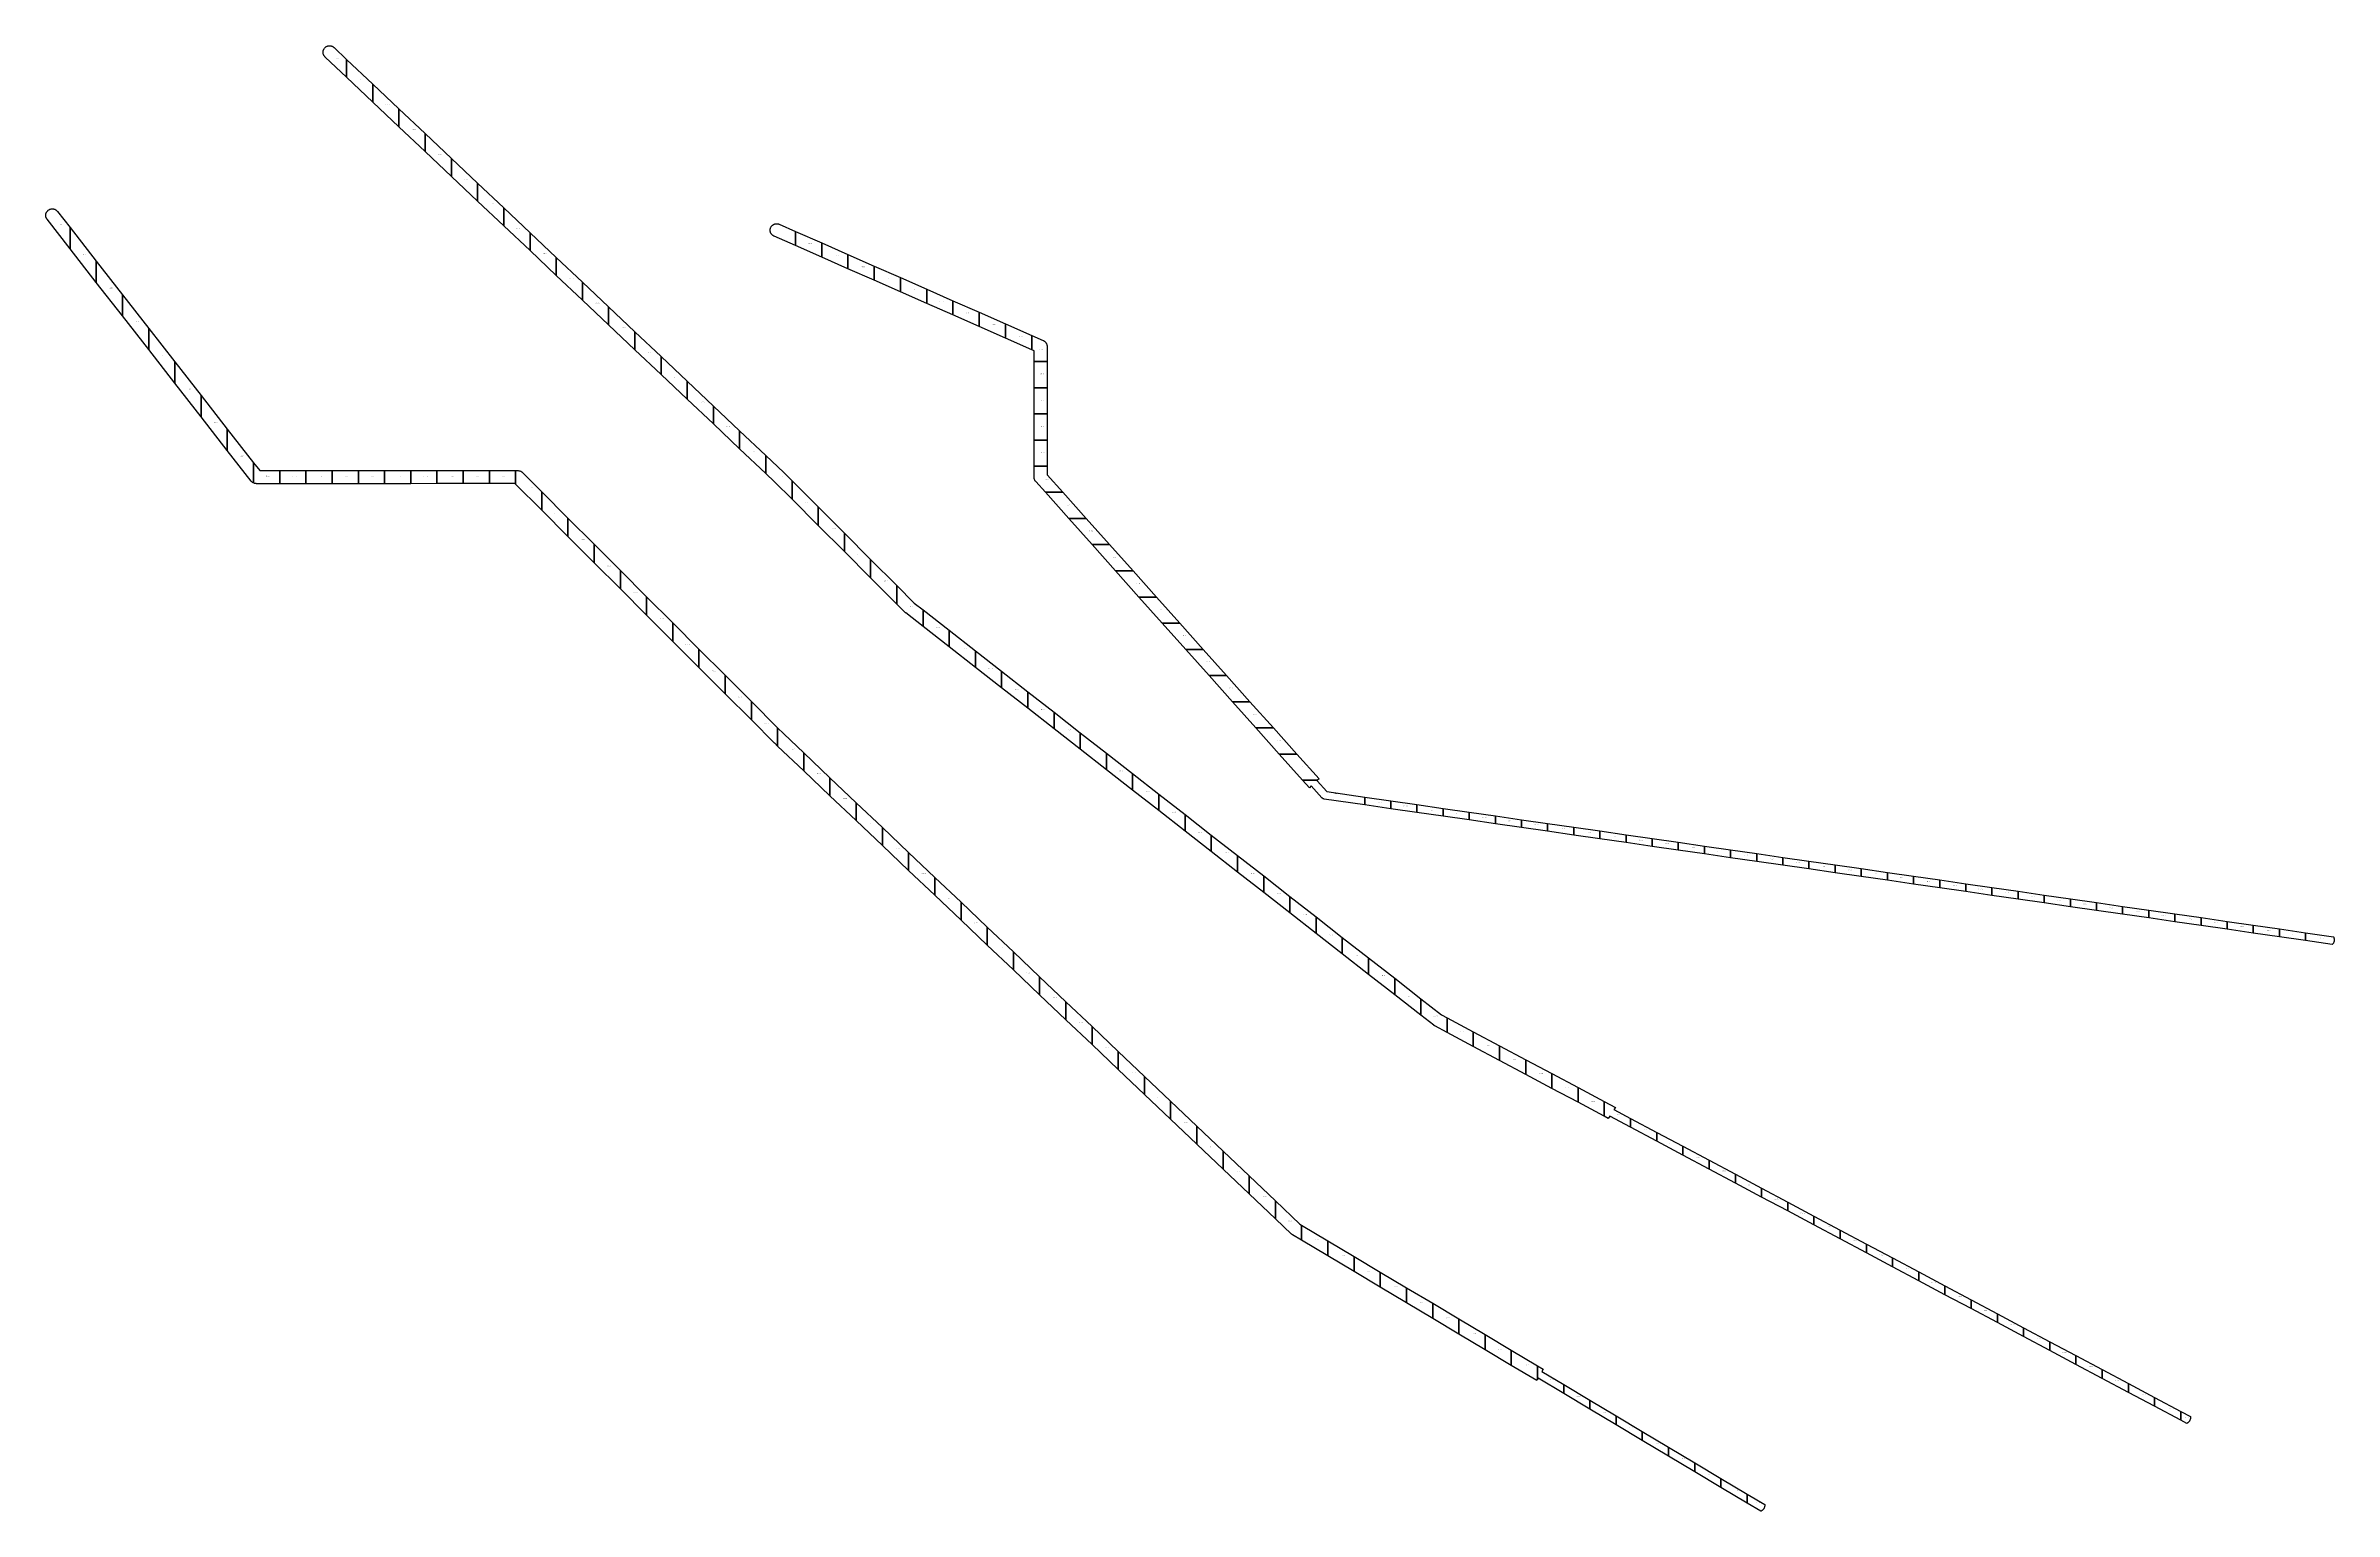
# Model space of a CAD drawing. Header units: inches. Extents: x 191938 to 500245, y 9613556 to 9818903.
# Drawn here: x 191938 to 279496, y 9650443 to 9706502 of the extents above; entities that cross this region are included whole.
import ezdxf

# ---------------------------------------------------------------- set-up
doc = ezdxf.new("R2010")
doc.units = ezdxf.units.IN
doc.header["$MEASUREMENT"] = 0
doc.layers.add('s', color=7, linetype='Continuous')
doc.layers.add('TILING_1_KM', color=10, linetype='Continuous')
doc.styles.get("Standard").update_dxf_attribs({"font": 'arial.ttf'})

msp = doc.modelspace()

# ---------------------------------------------------------------- linework, layer by layer
at = {"layer": 'TILING_1_KM'}
for points in [[(203447, 9705982), (203447, 9705296), (202624, 9706073), (202620, 9706077), (202609, 9706089), (202598, 9706102), (202589, 9706115), (202580, 9706129), (202572, 9706143), (202565, 9706158), (202560, 9706173), (202555, 9706189), (202551, 9706205), (202548, 9706221), (202547, 9706237), (202546, 9706253), (202547, 9706269), (202548, 9706286), (202551, 9706302), (202555, 9706318), (202559, 9706333), (202565, 9706348), (202572, 9706363), (202579, 9706378), (202588, 9706391), (202598, 9706405), (202608, 9706417), (202619, 9706429), (202631, 9706440), (202644, 9706451), (202657, 9706460), (202671, 9706469), (202685, 9706477), (202700, 9706483), (202715, 9706489), (202731, 9706494), (202747, 9706498), (202763, 9706500), (202780, 9706502), (202796, 9706502), (202812, 9706502), (202829, 9706500), (202845, 9706498), (202861, 9706494), (202876, 9706489), (202892, 9706484), (202907, 9706477), (202921, 9706469), (202935, 9706461), (202948, 9706451), (202961, 9706441), (202969, 9706434), (203447, 9705982)], [(204449, 9705035), (204449, 9704349), (203447, 9705296), (203447, 9705982), (204449, 9705035)], [(205452, 9704088), (205452, 9703402), (204449, 9704349), (204449, 9705035), (205452, 9704088)], [(206454, 9703141), (206454, 9702455), (205452, 9703402), (205452, 9704088), (206454, 9703141)], [(207457, 9702194), (207457, 9701507), (206454, 9702455), (206454, 9703141), (207457, 9702194)], [(208459, 9701246), (208459, 9700560), (207457, 9701507), (207457, 9702194), (208459, 9701246)], [(209462, 9700299), (209462, 9699613), (208459, 9700560), (208459, 9701246), (209462, 9700299)], [(192869, 9699549), (192869, 9698737), (191990, 9699864), (191990, 9699865), (191980, 9699878), (191972, 9699892), (191964, 9699906), (191957, 9699921), (191951, 9699936), (191946, 9699952), (191943, 9699968), (191940, 9699984), (191938, 9700000), (191938, 9700016), (191938, 9700032), (191940, 9700049), (191943, 9700065), (191946, 9700080), (191951, 9700096), (191957, 9700111), (191963, 9700126), (191971, 9700141), (191980, 9700154), (191989, 9700168), (192000, 9700180), (192011, 9700192), (192023, 9700203), (192035, 9700214), (192049, 9700223), (192062, 9700232), (192077, 9700240), (192092, 9700246), (192107, 9700252), (192123, 9700257), (192139, 9700261), (192155, 9700263), (192171, 9700265), (192187, 9700265), (192204, 9700265), (192220, 9700263), (192236, 9700261), (192252, 9700257), (192268, 9700252), (192283, 9700247), (192298, 9700240), (192313, 9700232), (192327, 9700224), (192340, 9700214), (192353, 9700204), (192365, 9700193), (192376, 9700181), (192386, 9700169), (192869, 9699549)], [(210465, 9699352), (210465, 9698666), (209462, 9699613), (209462, 9700299), (210465, 9699352)], [(220621, 9699404), (220621, 9698860), (219802, 9699221), (219793, 9699225), (219778, 9699233), (219765, 9699241), (219751, 9699251), (219739, 9699261), (219727, 9699272), (219715, 9699284), (219705, 9699297), (219695, 9699310), (219687, 9699324), (219679, 9699338), (219672, 9699353), (219666, 9699368), (219662, 9699384), (219658, 9699399), (219655, 9699416), (219653, 9699432), (219653, 9699448), (219653, 9699464), (219655, 9699480), (219658, 9699497), (219661, 9699512), (219666, 9699528), (219672, 9699543), (219678, 9699558), (219686, 9699572), (219695, 9699586), (219704, 9699600), (219715, 9699612), (219726, 9699624), (219738, 9699635), (219750, 9699646), (219764, 9699655), (219778, 9699664), (219792, 9699671), (219807, 9699678), (219822, 9699684), (219838, 9699689), (219854, 9699692), (219870, 9699695), (219886, 9699697), (219903, 9699697), (219919, 9699697), (219935, 9699695), (219951, 9699693), (219967, 9699689), (219983, 9699684), (219998, 9699679), (220004, 9699676), (220621, 9699404)], [(193872, 9698264), (193872, 9697452), (192869, 9698737), (192869, 9699549), (193872, 9698264)], [(211467, 9698405), (211467, 9697719), (210465, 9698666), (210465, 9699352), (211467, 9698405)], [(221625, 9698962), (221625, 9698418), (220621, 9698860), (220621, 9699404), (221625, 9698962)], [(222630, 9698519), (222630, 9697975), (221625, 9698418), (221625, 9698962), (222630, 9698519)], [(194874, 9696978), (194874, 9696166), (193872, 9697452), (193872, 9698264), (194874, 9696978)], [(212470, 9697458), (212470, 9696771), (211467, 9697719), (211467, 9698405), (212470, 9697458)], [(223635, 9698076), (223635, 9697532), (222630, 9697975), (222630, 9698519), (223635, 9698076)], [(224639, 9697634), (224639, 9697090), (223635, 9697532), (223635, 9698076), (224639, 9697634)], [(213472, 9696510), (213472, 9695824), (212470, 9696771), (212470, 9697458), (213472, 9696510)], [(225644, 9697191), (225644, 9696647), (224639, 9697090), (224639, 9697634), (225644, 9697191)], [(226649, 9696748), (226649, 9696204), (225644, 9696647), (225644, 9697191), (226649, 9696748)], [(195877, 9695693), (195877, 9694881), (194874, 9696166), (194874, 9696978), (195877, 9695693)], [(214475, 9695563), (214475, 9694877), (213472, 9695824), (213472, 9696510), (214475, 9695563)], [(227653, 9696306), (227653, 9695761), (226649, 9696204), (226649, 9696748), (227653, 9696306)], [(228658, 9695863), (228658, 9695319), (227653, 9695761), (227653, 9696306), (228658, 9695863)], [(196879, 9694407), (196879, 9693595), (195877, 9694881), (195877, 9695693), (196879, 9694407)], [(215477, 9694616), (215477, 9693930), (214475, 9694877), (214475, 9695563), (215477, 9694616)], [(229663, 9695420), (229663, 9694876), (228658, 9695319), (228658, 9695863), (229663, 9695420)], [(230250, 9694420), (229749, 9694420), (229749, 9694838), (229663, 9694876), (229663, 9695420), (230101, 9695227), (230110, 9695223), (230124, 9695215), (230138, 9695207), (230151, 9695197), (230164, 9695187), (230176, 9695176), (230187, 9695164), (230198, 9695152), (230207, 9695138), (230216, 9695125), (230224, 9695110), (230230, 9695095), (230236, 9695080), (230241, 9695065), (230245, 9695049), (230247, 9695033), (230249, 9695017), (230250, 9695000), (230250, 9695000), (230250, 9694420)], [(216480, 9693669), (216480, 9692983), (215477, 9693930), (215477, 9694616), (216480, 9693669)], [(197882, 9693122), (197882, 9692310), (196879, 9693595), (196879, 9694407), (197882, 9693122)], [(217482, 9692722), (217482, 9692035), (216480, 9692983), (216480, 9693669), (217482, 9692722)], [(230250, 9693420), (229749, 9693420), (229749, 9694420), (230250, 9694420), (230250, 9693420)], [(198884, 9691836), (198884, 9691024), (197882, 9692310), (197882, 9693122), (198884, 9691836)], [(218485, 9691774), (218485, 9691088), (217482, 9692035), (217482, 9692722), (218485, 9691774)], [(230250, 9692420), (229750, 9692420), (229749, 9693420), (230250, 9693420), (230250, 9692420)], [(199887, 9690551), (199887, 9689778), (199875, 9689784), (199861, 9689793), (199848, 9689802), (199835, 9689813), (199823, 9689824), (199812, 9689835), (199802, 9689847), (198884, 9691024), (198884, 9691836), (199887, 9690551)], [(230250, 9691420), (229750, 9691420), (229750, 9692420), (230250, 9692420), (230250, 9691420)], [(219488, 9690827), (219488, 9690141), (218485, 9691088), (218485, 9691774), (219488, 9690827)], [(230250, 9690420), (229750, 9690420), (229750, 9691420), (230250, 9691420), (230250, 9690420)], [(200890, 9690249), (200890, 9689751), (200000, 9689751), (199984, 9689752), (199968, 9689753), (199952, 9689756), (199936, 9689759), (199920, 9689764), (199905, 9689770), (199890, 9689777), (199887, 9689778), (199887, 9690551), (200122, 9690249), (200890, 9690249)], [(201892, 9689751), (200890, 9689751), (200890, 9690249), (201892, 9690249), (201892, 9689751)], [(202895, 9689751), (201892, 9689751), (201892, 9690249), (202895, 9690249), (202895, 9689751)], [(203897, 9689751), (202895, 9689751), (202895, 9690249), (203897, 9690249), (203897, 9689751)], [(204900, 9689751), (203897, 9689751), (203897, 9690249), (204900, 9690249), (204900, 9689751)], [(205902, 9689751), (204900, 9689751), (204900, 9690249), (205902, 9690249), (205902, 9689751)], [(206905, 9689752), (205902, 9689751), (205902, 9690249), (206905, 9690249), (206905, 9689752)], [(207907, 9689752), (206905, 9689752), (206905, 9690249), (207907, 9690249), (207907, 9689752)], [(208910, 9689752), (207907, 9689752), (207907, 9690249), (208910, 9690249), (208910, 9689752)], [(209913, 9689735), (209896, 9689752), (208910, 9689752), (208910, 9690249), (209913, 9690249), (209913, 9689735)], [(210915, 9689438), (210915, 9688733), (209913, 9689735), (209913, 9690249), (210000, 9690249), (210016, 9690249), (210032, 9690247), (210048, 9690245), (210064, 9690241), (210080, 9690236), (210095, 9690231), (210110, 9690224), (210125, 9690216), (210139, 9690208), (210152, 9690198), (210165, 9690188), (210177, 9690177), (210178, 9690176), (210915, 9689438)], [(220490, 9689863), (220490, 9689157), (219825, 9689822), (219488, 9690141), (219488, 9690827), (220172, 9690181), (220176, 9690176), (220177, 9690176), (220490, 9689863)], [(230853, 9689420), (230184, 9689420), (229813, 9689835), (229812, 9689836), (229802, 9689848), (229792, 9689862), (229783, 9689875), (229776, 9689890), (229769, 9689905), (229763, 9689920), (229758, 9689935), (229755, 9689951), (229752, 9689967), (229750, 9689984), (229750, 9690000), (229750, 9690000), (229750, 9690420), (230250, 9690420), (230250, 9690095), (230853, 9689420)], [(211918, 9688436), (211918, 9687730), (210915, 9688733), (210915, 9689438), (211918, 9688436)], [(221493, 9688860), (221493, 9688155), (220490, 9689157), (220490, 9689863), (221493, 9688860)], [(231748, 9688419), (231078, 9688419), (230184, 9689420), (230853, 9689420), (231748, 9688419)], [(212920, 9687433), (212920, 9686728), (211918, 9687730), (211918, 9688436), (212920, 9687433)], [(222495, 9687858), (222495, 9687152), (221493, 9688155), (221493, 9688860), (222495, 9687858)], [(232643, 9687418), (231973, 9687418), (231078, 9688419), (231748, 9688419), (232643, 9687418)], [(223498, 9686855), (223498, 9686150), (222495, 9687152), (222495, 9687858), (223498, 9686855)], [(213923, 9686431), (213923, 9685725), (212920, 9686728), (212920, 9687433), (213923, 9686431)], [(224500, 9685852), (224500, 9685147), (223498, 9686150), (223498, 9686855), (224500, 9685852)], [(233537, 9686417), (232868, 9686417), (231973, 9687418), (232643, 9687418), (233537, 9686417)], [(214925, 9685428), (214925, 9684723), (213923, 9685725), (213923, 9686431), (214925, 9685428)], [(225503, 9684924), (225503, 9684291), (224845, 9684804), (224835, 9684813), (224823, 9684824), (224823, 9684825), (224500, 9685147), (224500, 9685852), (225166, 9685186), (225503, 9684924)], [(234432, 9685415), (233763, 9685415), (232868, 9686417), (233537, 9686417), (234432, 9685415)], [(215928, 9684426), (215928, 9683720), (214925, 9684723), (214925, 9685428), (215928, 9684426)], [(226505, 9684141), (226505, 9683508), (225503, 9684291), (225503, 9684924), (226505, 9684141)], [(235327, 9684414), (234658, 9684414), (233763, 9685415), (234432, 9685415), (235327, 9684414)], [(216930, 9683423), (216930, 9682718), (215928, 9683720), (215928, 9684426), (216930, 9683423)], [(227508, 9683358), (227508, 9682725), (226505, 9683508), (226505, 9684141), (227508, 9683358)], [(236222, 9683413), (235553, 9683413), (234658, 9684414), (235327, 9684414), (236222, 9683413)], [(217933, 9682421), (217933, 9681715), (216930, 9682718), (216930, 9683423), (217933, 9682421)], [(228511, 9682575), (228511, 9681942), (227508, 9682725), (227508, 9683358), (228511, 9682575)], [(237117, 9682412), (236448, 9682412), (235553, 9683413), (236222, 9683413), (237117, 9682412)], [(218936, 9681418), (218936, 9680713), (217933, 9681715), (217933, 9682421), (218936, 9681418)], [(229513, 9681792), (229513, 9681159), (228511, 9681942), (228511, 9682575), (229513, 9681792)], [(238012, 9681410), (237342, 9681410), (236448, 9682412), (237117, 9682412), (238012, 9681410)], [(219938, 9680416), (219938, 9679716), (219828, 9679821), (219824, 9679824), (219823, 9679825), (218936, 9680713), (218936, 9681418), (219938, 9680416)], [(230516, 9681009), (230516, 9680376), (229513, 9681159), (229513, 9681792), (230516, 9681009)], [(238907, 9680409), (238237, 9680409), (237342, 9681410), (238012, 9681410), (238907, 9680409)], [(231518, 9680226), (231518, 9679593), (230516, 9680376), (230516, 9681009), (231518, 9680226)], [(220941, 9679452), (220941, 9678764), (219938, 9679716), (219938, 9680416), (220176, 9680178), (220941, 9679452)], [(232521, 9679443), (232521, 9678810), (231518, 9679593), (231518, 9680226), (232521, 9679443)], [(239801, 9679408), (239132, 9679408), (238237, 9680409), (238907, 9680409), (239801, 9679408)], [(221943, 9678500), (221943, 9677812), (220941, 9678764), (220941, 9679452), (221943, 9678500)], [(233523, 9678660), (233523, 9678027), (232521, 9678810), (232521, 9679443), (233523, 9678660)], [(240600, 9678407), (240027, 9678407), (239132, 9679408), (239801, 9679408), (240653, 9678455), (240600, 9678407)], [(222946, 9677548), (222946, 9676860), (221943, 9677812), (221943, 9678500), (222946, 9677548)], [(234526, 9677877), (234526, 9677244), (233523, 9678027), (233523, 9678660), (234526, 9677877)], [(235528, 9677094), (235528, 9676461), (234526, 9677244), (234526, 9677877), (235528, 9677094)], [(242400, 9677763), (242400, 9677463), (240854, 9677685), (240846, 9677687), (240836, 9677689), (240827, 9677692), (240817, 9677695), (240808, 9677699), (240800, 9677704), (240791, 9677709), (240783, 9677715), (240776, 9677721), (240769, 9677728), (240761, 9677735), (240357, 9678188), (240283, 9678121), (240027, 9678407), (240600, 9678407), (240579, 9678388), (240951, 9677972), (242400, 9677763)], [(223948, 9676596), (223948, 9675908), (222946, 9676860), (222946, 9677548), (223948, 9676596)], [(236531, 9676311), (236531, 9675678), (235528, 9676461), (235528, 9677094), (236531, 9676311)], [(243400, 9677619), (243400, 9677318), (242400, 9677463), (242400, 9677763), (243400, 9677619)], [(244400, 9677475), (244400, 9677174), (243400, 9677318), (243400, 9677619), (244400, 9677475)], [(245400, 9677331), (245400, 9677030), (244400, 9677174), (244400, 9677475), (245400, 9677331)], [(246400, 9677186), (246400, 9676886), (245400, 9677030), (245400, 9677331), (246400, 9677186)], [(247400, 9677042), (247400, 9676742), (246400, 9676886), (246400, 9677186), (247400, 9677042)], [(248400, 9676898), (248400, 9676598), (247400, 9676742), (247400, 9677042), (248400, 9676898)], [(224951, 9675644), (224951, 9674956), (223948, 9675908), (223948, 9676596), (224951, 9675644)], [(237534, 9675528), (237534, 9674895), (236531, 9675678), (236531, 9676311), (237534, 9675528)], [(249400, 9676754), (249400, 9676453), (248400, 9676598), (248400, 9676898), (249400, 9676754)], [(250400, 9676610), (250400, 9676309), (249400, 9676453), (249400, 9676754), (250400, 9676610)], [(251400, 9676466), (251400, 9676165), (250400, 9676309), (250400, 9676610), (251400, 9676466)], [(252400, 9676321), (252400, 9676021), (251400, 9676165), (251400, 9676466), (252400, 9676321)], [(253400, 9676177), (253400, 9675877), (252400, 9676021), (252400, 9676321), (253400, 9676177)], [(254400, 9676033), (254400, 9675733), (253400, 9675877), (253400, 9676177), (254400, 9676033)], [(225953, 9674692), (225953, 9674005), (224951, 9674956), (224951, 9675644), (225953, 9674692)], [(238536, 9674745), (238536, 9674112), (237534, 9674895), (237534, 9675528), (238536, 9674745)], [(255400, 9675889), (255400, 9675588), (254400, 9675733), (254400, 9676033), (255400, 9675889)], [(256400, 9675745), (256400, 9675444), (255400, 9675588), (255400, 9675889), (256400, 9675745)], [(257400, 9675601), (257400, 9675300), (256400, 9675444), (256400, 9675745), (257400, 9675601)], [(258400, 9675457), (258400, 9675156), (257400, 9675300), (257400, 9675601), (258400, 9675457)], [(259400, 9675312), (259400, 9675012), (258400, 9675156), (258400, 9675457), (259400, 9675312)], [(260400, 9675168), (260400, 9674868), (259400, 9675012), (259400, 9675312), (260400, 9675168)], [(226956, 9673740), (226956, 9673053), (225953, 9674005), (225953, 9674692), (226956, 9673740)], [(239539, 9673962), (239539, 9673329), (238536, 9674112), (238536, 9674745), (239539, 9673962)], [(261400, 9675024), (261400, 9674724), (260400, 9674868), (260400, 9675168), (261400, 9675024)], [(262400, 9674880), (262400, 9674579), (261400, 9674724), (261400, 9675024), (262400, 9674880)], [(263400, 9674736), (263400, 9674435), (262400, 9674579), (262400, 9674880), (263400, 9674736)], [(264400, 9674592), (264400, 9674291), (263400, 9674435), (263400, 9674736), (264400, 9674592)], [(265400, 9674447), (265400, 9674147), (264400, 9674291), (264400, 9674592), (265400, 9674447)], [(266400, 9674303), (266400, 9674003), (265400, 9674147), (265400, 9674447), (266400, 9674303)], [(227959, 9672789), (227959, 9672101), (226956, 9673053), (226956, 9673740), (227959, 9672789)], [(240541, 9673179), (240541, 9672546), (239539, 9673329), (239539, 9673962), (240541, 9673179)], [(267400, 9674159), (267400, 9673859), (266400, 9674003), (266400, 9674303), (267400, 9674159)], [(268400, 9674015), (268400, 9673714), (267400, 9673859), (267400, 9674159), (268400, 9674015)], [(269400, 9673871), (269400, 9673570), (268400, 9673714), (268400, 9674015), (269400, 9673871)], [(270400, 9673727), (270400, 9673426), (269400, 9673570), (269400, 9673871), (270400, 9673727)], [(271400, 9673582), (271400, 9673282), (270400, 9673426), (270400, 9673727), (271400, 9673582)], [(272400, 9673438), (272400, 9673138), (271400, 9673282), (271400, 9673582), (272400, 9673438)], [(273400, 9673294), (273400, 9672994), (272400, 9673138), (272400, 9673438), (273400, 9673294)], [(228961, 9671837), (228961, 9671149), (227959, 9672101), (227959, 9672789), (228961, 9671837)], [(241544, 9672396), (241544, 9671763), (240541, 9672546), (240541, 9673179), (241544, 9672396)], [(274400, 9673150), (274400, 9672849), (273400, 9672994), (273400, 9673294), (274400, 9673150)], [(275400, 9673006), (275400, 9672705), (274400, 9672849), (274400, 9673150), (275400, 9673006)], [(276400, 9672862), (276400, 9672561), (275400, 9672705), (275400, 9673006), (276400, 9672862)], [(277400, 9672717), (277400, 9672417), (276400, 9672561), (276400, 9672862), (277400, 9672717)], [(278400, 9672573), (278400, 9672273), (277400, 9672417), (277400, 9672717), (278400, 9672573)], [(278400, 9672273), (278400, 9672573), (279466, 9672420), (279470, 9672411), (279477, 9672397), (279483, 9672381), (279487, 9672366), (279491, 9672350), (279494, 9672334), (279495, 9672318), (279496, 9672302), (279495, 9672285), (279494, 9672269), (279491, 9672253), (279488, 9672237), (279483, 9672222), (279477, 9672206), (279470, 9672192), (279463, 9672177), (279454, 9672163), (279445, 9672150), (279434, 9672137), (279423, 9672126), (279423, 9672125), (278400, 9672273)], [(229964, 9670885), (229964, 9670197), (228961, 9671149), (228961, 9671837), (229964, 9670885)], [(242546, 9671613), (242546, 9670980), (241544, 9671763), (241544, 9672396), (242546, 9671613)], [(230966, 9669933), (230966, 9669245), (229964, 9670197), (229964, 9670885), (230966, 9669933)], [(243549, 9670830), (243549, 9670197), (242546, 9670980), (242546, 9671613), (243549, 9670830)], [(244551, 9670047), (244551, 9669414), (243549, 9670197), (243549, 9670830), (244551, 9670047)], [(231969, 9668981), (231969, 9668293), (230966, 9669245), (230966, 9669933), (231969, 9668981)], [(245554, 9669318), (245554, 9668754), (245079, 9669007), (245072, 9669011), (245058, 9669020), (245045, 9669029), (245042, 9669031), (244551, 9669414), (244551, 9670047), (245334, 9669436), (245554, 9669318)], [(246557, 9668785), (246557, 9668220), (245554, 9668754), (245554, 9669318), (246557, 9668785)], [(232971, 9668029), (232971, 9667341), (231969, 9668293), (231969, 9668981), (232971, 9668029)], [(247559, 9668251), (247559, 9667687), (246557, 9668220), (246557, 9668785), (247559, 9668251)], [(248562, 9667717), (248562, 9667153), (247559, 9667687), (247559, 9668251), (248562, 9667717)], [(233974, 9667077), (233974, 9666389), (232971, 9667341), (232971, 9668029), (233974, 9667077)], [(249564, 9667183), (249564, 9666619), (248562, 9667153), (248562, 9667717), (249564, 9667183)], [(234976, 9666125), (234976, 9665438), (233974, 9666389), (233974, 9667077), (234976, 9666125)], [(250567, 9666650), (250567, 9666086), (249564, 9666619), (249564, 9667183), (250567, 9666650)], [(251569, 9666116), (251569, 9665552), (250567, 9666086), (250567, 9666650), (251569, 9666116)], [(235979, 9665173), (235979, 9664486), (234976, 9665438), (234976, 9666125), (235979, 9665173)], [(252572, 9665469), (252572, 9665131), (251776, 9665555), (251721, 9665471), (251569, 9665552), (251569, 9666116), (251992, 9665891), (251937, 9665807), (252572, 9665469)], [(236982, 9664221), (236982, 9663534), (235979, 9664486), (235979, 9665173), (236982, 9664221)], [(253575, 9664935), (253575, 9664598), (252572, 9665131), (252572, 9665469), (253575, 9664935)], [(254577, 9664402), (254577, 9664064), (253575, 9664598), (253575, 9664935), (254577, 9664402)], [(237984, 9663270), (237984, 9662582), (236982, 9663534), (236982, 9664221), (237984, 9663270)], [(255580, 9663868), (255580, 9663530), (254577, 9664064), (254577, 9664402), (255580, 9663868)], [(256582, 9663334), (256582, 9662997), (255580, 9663530), (255580, 9663868), (256582, 9663334)], [(238987, 9662318), (238987, 9661630), (237984, 9662582), (237984, 9663270), (238987, 9662318)], [(257585, 9662800), (257585, 9662463), (256582, 9662997), (256582, 9663334), (257585, 9662800)], [(239989, 9661389), (239989, 9660809), (239643, 9661015), (239633, 9661021), (239620, 9661031), (239607, 9661041), (239599, 9661048), (238987, 9661630), (238987, 9662318), (239924, 9661427), (239989, 9661389)], [(258587, 9662267), (258587, 9661929), (257585, 9662463), (257585, 9662800), (258587, 9662267)], [(259590, 9661733), (259590, 9661395), (258587, 9661929), (258587, 9662267), (259590, 9661733)], [(240992, 9660790), (240992, 9660210), (239989, 9660809), (239989, 9661389), (240992, 9660790)], [(260592, 9661199), (260592, 9660862), (259590, 9661395), (259590, 9661733), (260592, 9661199)], [(261595, 9660665), (261595, 9660328), (260592, 9660862), (260592, 9661199), (261595, 9660665)], [(241994, 9660192), (241994, 9659612), (240992, 9660210), (240992, 9660790), (241994, 9660192)], [(262598, 9660132), (262598, 9659794), (261595, 9660328), (261595, 9660665), (262598, 9660132)], [(242997, 9659594), (242997, 9659014), (241994, 9659612), (241994, 9660192), (242997, 9659594)], [(243999, 9658995), (243999, 9658415), (242997, 9659014), (242997, 9659594), (243999, 9658995)], [(263600, 9659598), (263600, 9659260), (262598, 9659794), (262598, 9660132), (263600, 9659598)], [(264603, 9659064), (264603, 9658727), (263600, 9659260), (263600, 9659598), (264603, 9659064)], [(245002, 9658397), (245002, 9657817), (243999, 9658415), (243999, 9658995), (245002, 9658397)], [(265605, 9658531), (265605, 9658193), (264603, 9658727), (264603, 9659064), (265605, 9658531)], [(246005, 9657799), (246005, 9657219), (245002, 9657817), (245002, 9658397), (246005, 9657799)], [(247007, 9657200), (247007, 9656620), (246005, 9657219), (246005, 9657799), (247007, 9657200)], [(266608, 9657997), (266608, 9657659), (265605, 9658193), (265605, 9658531), (266608, 9657997)], [(267610, 9657463), (267610, 9657126), (266608, 9657659), (266608, 9657997), (267610, 9657463)], [(248010, 9656602), (248010, 9656022), (247007, 9656620), (247007, 9657200), (248010, 9656602)], [(268613, 9656929), (268613, 9656592), (267610, 9657126), (267610, 9657463), (268613, 9656929)], [(269615, 9656396), (269615, 9656058), (268613, 9656592), (268613, 9656929), (269615, 9656396)], [(249012, 9656004), (249012, 9655492), (248983, 9655441), (248010, 9656022), (248010, 9656602), (249012, 9656004)], [(250015, 9655289), (250015, 9654942), (249033, 9655528), (249012, 9655492), (249012, 9656004), (249232, 9655873), (249182, 9655786), (250015, 9655289)], [(270618, 9655862), (270618, 9655524), (269615, 9656058), (269615, 9656396), (270618, 9655862)], [(251017, 9654691), (251017, 9654344), (250015, 9654942), (250015, 9655289), (251017, 9654691)], [(271621, 9655328), (271621, 9654991), (270618, 9655524), (270618, 9655862), (271621, 9655328)], [(272623, 9654794), (272623, 9654457), (271621, 9654991), (271621, 9655328), (272623, 9654794)], [(252020, 9654092), (252020, 9653745), (251017, 9654344), (251017, 9654691), (252020, 9654092)], [(273626, 9654261), (273626, 9653923), (272623, 9654457), (272623, 9654794), (273626, 9654261)], [(273626, 9653923), (273626, 9654261), (273993, 9654065), (273993, 9654061), (273995, 9654045), (273996, 9654029), (273995, 9654012), (273994, 9653996), (273991, 9653980), (273987, 9653964), (273983, 9653949), (273977, 9653933), (273970, 9653918), (273962, 9653904), (273954, 9653890), (273944, 9653877), (273934, 9653864), (273923, 9653853), (273911, 9653841), (273898, 9653831), (273885, 9653822), (273871, 9653813), (273857, 9653805), (273852, 9653803), (273626, 9653923)], [(253022, 9653494), (253022, 9653147), (252020, 9653745), (252020, 9654092), (253022, 9653494)], [(254025, 9652896), (254025, 9652549), (253022, 9653147), (253022, 9653494), (254025, 9652896)], [(255028, 9652297), (255028, 9651950), (254025, 9652549), (254025, 9652896), (255028, 9652297)], [(256030, 9651699), (256030, 9651352), (255028, 9651950), (255028, 9652297), (256030, 9651699)], [(257033, 9651101), (257033, 9650754), (256030, 9651352), (256030, 9651699), (257033, 9651101)], [(257033, 9650754), (257033, 9651101), (257706, 9650699), (257707, 9650690), (257708, 9650674), (257707, 9650658), (257706, 9650642), (257703, 9650626), (257699, 9650610), (257695, 9650594), (257689, 9650579), (257682, 9650564), (257675, 9650550), (257666, 9650536), (257656, 9650523), (257646, 9650510), (257635, 9650498), (257623, 9650487), (257610, 9650477), (257597, 9650467), (257583, 9650458), (257569, 9650451), (257554, 9650444), (257553, 9650443), (257033, 9650754)]]:
    msp.add_lwpolyline(points, close=True, dxfattribs=at)

# ---------------------------------------------------------------- texts
at = {"layer": 's'}
for s, p in [('LINE_14_1', (203038, 9706010)), ('LINE_14_2', (203943, 9705180)), ('LINE_14_3', (204945, 9704232)), ('LINE_14_4', (205948, 9703285)), ('LINE_14_5', (206951, 9702338)), ('LINE_14_6', (207953, 9701391)), ('LINE_14_7', (208956, 9700444)), ('LINE_15_1', (192454, 9699649)), ('LINE_14_8', (209958, 9699496)), ('LINE_13_1', (220164, 9699335)), ('LINE_13_2', (221118, 9698925)), ('LINE_15_2', (193365, 9698514)), ('LINE_14_9', (210961, 9698549)), ('LINE_13_3', (222123, 9698482)), ('LINE_13_4', (223127, 9698039)), ('LINE_15_3', (194368, 9697229)), ('LINE_14_10', (211963, 9697602)), ('LINE_13_5', (224132, 9697597)), ('LINE_13_6', (225137, 9697154)), ('LINE_14_11', (212966, 9696655)), ('LINE_13_7', (226141, 9696711)), ('LINE_13_8', (227146, 9696269)), ('LINE_15_4', (195370, 9695943)), ('LINE_14_12', (213968, 9695708)), ('LINE_13_9', (228151, 9695826)), ('LINE_13_10', (229155, 9695383)), ('LINE_15_5', (196373, 9694658)), ('LINE_14_13', (214971, 9694760)), ('LINE_13_11', (229953, 9694888)), ('LINE_14_14', (215974, 9693813)), ('LINE_13_12', (229994, 9693934)), ('LINE_15_6', (197375, 9693372)), ('LINE_14_15', (216976, 9692866)), ('LINE_13_13', (229995, 9692934)), ('LINE_15_7', (198378, 9692087)), ('LINE_14_16', (217979, 9691919)), ('LINE_13_14', (229995, 9691934)), ('LINE_14_17', (218981, 9690972)), ('LINE_13_15', (229995, 9690934)), ('LINE_15_8', (199380, 9690803)), ('LINE_15_9', (200356, 9690038)), ('LINE_15_10', (201386, 9690014)), ('LINE_15_11', (202388, 9690014)), ('LINE_15_12', (203391, 9690014)), ('LINE_15_13', (204393, 9690014)), ('LINE_15_14', (205396, 9690014)), ('LINE_15_15', (206398, 9690014)), ('LINE_15_16', (207401, 9690014)), ('LINE_15_17', (208404, 9690014)), ('LINE_15_18', (209406, 9690014)), ('LINE_15_19', (210421, 9689580)), ('LINE_14_18', (219987, 9690014)), ('LINE_13_16', (230167, 9689900)), ('LINE_15_20', (211411, 9688598)), ('LINE_14_19', (220986, 9689022)), ('LINE_13_17', (230961, 9688933)), ('LINE_15_21', (212414, 9687596)), ('LINE_14_20', (221989, 9688020)), ('LINE_13_18', (231855, 9687932)), ('LINE_15_22', (213416, 9686593)), ('LINE_14_21', (222991, 9687017)), ('LINE_13_19', (232750, 9686931)), ('LINE_14_22', (223994, 9686015)), ('LINE_13_20', (233645, 9685930)), ('LINE_15_23', (214419, 9685591)), ('LINE_14_23', (224983, 9685055)), ('LINE_13_21', (234540, 9684929)), ('LINE_15_24', (215421, 9684588)), ('LINE_14_24', (225999, 9684230)), ('LINE_13_22', (235435, 9683927)), ('LINE_15_25', (216424, 9683586)), ('LINE_14_25', (227002, 9683447)), ('LINE_15_26', (217427, 9682583)), ('LINE_14_26', (228004, 9682664)), ('LINE_13_23', (236330, 9682926)), ('LINE_15_27', (218429, 9681581)), ('LINE_14_27', (229007, 9681881)), ('LINE_13_24', (237225, 9681925)), ('LINE_15_28', (219431, 9680578)), ('LINE_14_28', (230009, 9681098)), ('LINE_13_25', (238119, 9680924)), ('LINE_15_29', (220433, 9679599)), ('LINE_14_29', (231012, 9680315)), ('LINE_13_26', (239014, 9679922)), ('LINE_14_30', (232014, 9679532)), ('LINE_14_31', (233017, 9678749)), ('LINE_13_27', (239907, 9678923)), ('LINE_15_30', (221437, 9678646)), ('LINE_14_32', (234020, 9677966)), ('LINE_13_28', (241236, 9677886)), ('LINE_15_31', (222439, 9677694)), ('LINE_14_33', (235022, 9677183)), ('LINE_13_29', (242895, 9677555)), ('LINE_13_30', (243895, 9677410)), ('LINE_13_31', (244895, 9677266)), ('LINE_13_32', (245895, 9677122)), ('LINE_13_33', (246895, 9676978)), ('LINE_15_32', (223442, 9676742)), ('LINE_14_34', (236025, 9676400)), ('LINE_13_34', (247895, 9676834)), ('LINE_13_35', (248895, 9676690)), ('LINE_13_36', (249895, 9676545)), ('LINE_13_37', (250895, 9676401)), ('LINE_13_38', (251895, 9676257)), ('LINE_13_39', (252895, 9676113)), ('LINE_15_33', (224444, 9675790)), ('LINE_14_35', (237027, 9675617)), ('LINE_13_40', (253895, 9675969)), ('LINE_13_41', (254895, 9675825)), ('LINE_13_42', (255895, 9675681)), ('LINE_13_43', (256895, 9675536)), ('LINE_13_44', (257895, 9675392)), ('LINE_13_45', (258895, 9675248)), ('LINE_15_34', (225447, 9674838)), ('LINE_14_36', (238030, 9674834)), ('LINE_13_46', (259895, 9675104)), ('LINE_13_47', (260895, 9674960)), ('LINE_13_48', (261895, 9674816)), ('LINE_13_49', (262895, 9674671)), ('LINE_13_50', (263895, 9674527)), ('LINE_13_51', (264895, 9674383)), ('LINE_15_35', (226450, 9673886)), ('LINE_14_37', (239032, 9674051)), ('LINE_13_52', (265895, 9674239)), ('LINE_13_53', (266895, 9674095)), ('LINE_13_54', (267895, 9673951)), ('LINE_13_55', (268895, 9673806)), ('LINE_13_56', (269895, 9673662)), ('LINE_13_57', (270895, 9673518)), ('LINE_15_36', (227452, 9672934)), ('LINE_14_38', (240035, 9673268)), ('LINE_13_58', (271895, 9673374)), ('LINE_13_59', (272895, 9673230)), ('LINE_13_60', (273895, 9673086)), ('LINE_13_61', (274895, 9672942)), ('LINE_13_62', (275895, 9672797)), ('LINE_13_63', (276895, 9672653)), ('LINE_15_37', (228455, 9671983)), ('LINE_14_39', (241037, 9672485)), ('LINE_14_40', (242040, 9671702)), ('LINE_13_64', (277895, 9672509)), ('LINE_13_65', (278934, 9672360)), ('LINE_15_38', (229457, 9671031)), ('LINE_14_41', (243043, 9670919)), ('LINE_15_39', (230460, 9670079)), ('LINE_14_42', (244045, 9670136)), ('LINE_15_40', (231462, 9669127)), ('LINE_14_43', (245035, 9669380)), ('LINE_15_41', (232465, 9668175)), ('LINE_14_44', (246050, 9668783)), ('LINE_14_45', (247053, 9668250)), ('LINE_14_46', (248055, 9667716)), ('LINE_15_42', (233467, 9667223)), ('LINE_14_47', (249058, 9667182)), ('LINE_14_48', (250060, 9666648)), ('LINE_15_43', (234470, 9666271)), ('LINE_14_49', (251063, 9666115)), ('LINE_14_50', (252011, 9665624)), ('LINE_15_44', (235473, 9665319)), ('LINE_14_51', (253068, 9665047)), ('LINE_15_45', (236475, 9664367)), ('LINE_14_52', (254071, 9664514)), ('LINE_14_53', (255073, 9663980)), ('LINE_15_46', (237478, 9663416)), ('LINE_14_54', (256076, 9663446)), ('LINE_14_55', (257078, 9662912)), ('LINE_15_47', (238480, 9662464)), ('LINE_14_56', (258081, 9662379)), ('LINE_15_48', (239470, 9661536)), ('LINE_14_57', (259083, 9661845)), ('LINE_14_58', (260086, 9661311)), ('LINE_15_49', (240485, 9660813)), ('LINE_14_59', (261089, 9660777)), ('LINE_15_50', (241488, 9660215)), ('LINE_15_51', (242491, 9659617)), ('LINE_14_60', (262091, 9660244)), ('LINE_14_61', (263094, 9659710)), ('LINE_15_52', (243493, 9659018)), ('LINE_14_62', (264096, 9659176)), ('LINE_14_63', (265099, 9658643)), ('LINE_15_53', (244496, 9658420)), ('LINE_15_54', (245498, 9657822)), ('LINE_14_64', (266101, 9658109)), ('LINE_15_55', (246501, 9657223)), ('LINE_14_65', (267104, 9657575)), ('LINE_14_66', (268106, 9657041)), ('LINE_15_56', (247503, 9656625)), ('LINE_15_57', (248505, 9656028)), ('LINE_14_67', (269109, 9656508)), ('LINE_14_68', (270112, 9655974)), ('LINE_15_58', (249483, 9655458)), ('LINE_14_69', (271114, 9655440)), ('LINE_15_59', (250511, 9654830)), ('LINE_15_60', (251514, 9654232)), ('LINE_14_70', (272117, 9654906)), ('LINE_14_71', (273119, 9654373)), ('LINE_15_61', (252516, 9653634)), ('LINE_14_72', (273787, 9654030)), ('LINE_15_62', (253519, 9653035)), ('LINE_15_63', (254521, 9652437)), ('LINE_15_64', (255524, 9651839)), ('LINE_15_65', (256526, 9651240)), ('LINE_15_66', (257342, 9650760))]:
    msp.add_text(s, height=20, dxfattribs=at).set_placement(p)

doc.saveas('drawing.dxf')
